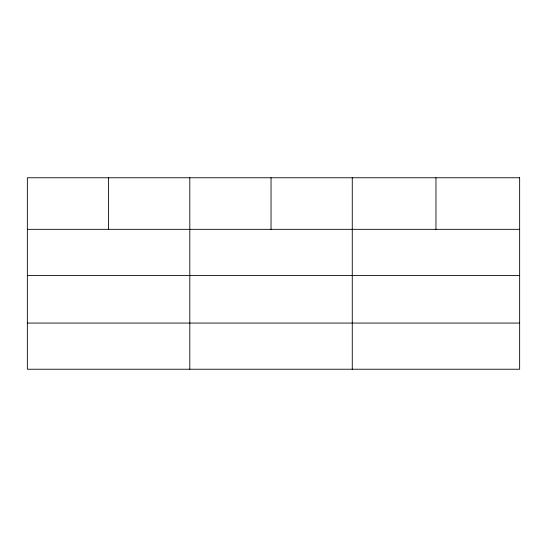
<?xml version="1.0" encoding="UTF-8"?>
<svg xmlns="http://www.w3.org/2000/svg" width="547" height="547" viewBox="0 0 547 547"><rect width="100%" height="100%" fill="white"/><g stroke="black" fill="none" stroke-linecap="round" stroke-linejoin="round"><path stroke-width="0.82" d="M27.35 229.33L519.65 229.33M27.35 275.497L519.65 275.497M27.35 323.065L519.65 323.065M435.959 177.768L435.959 229.33M352.268 177.768L352.268 369.232M271.038 177.768L271.038 229.33M189.809 177.768L189.809 369.232M108.579 177.768L108.579 229.33M519.65 177.768L27.35 177.768L27.35 369.232L519.65 369.232L519.65 177.768"/></g></svg>
